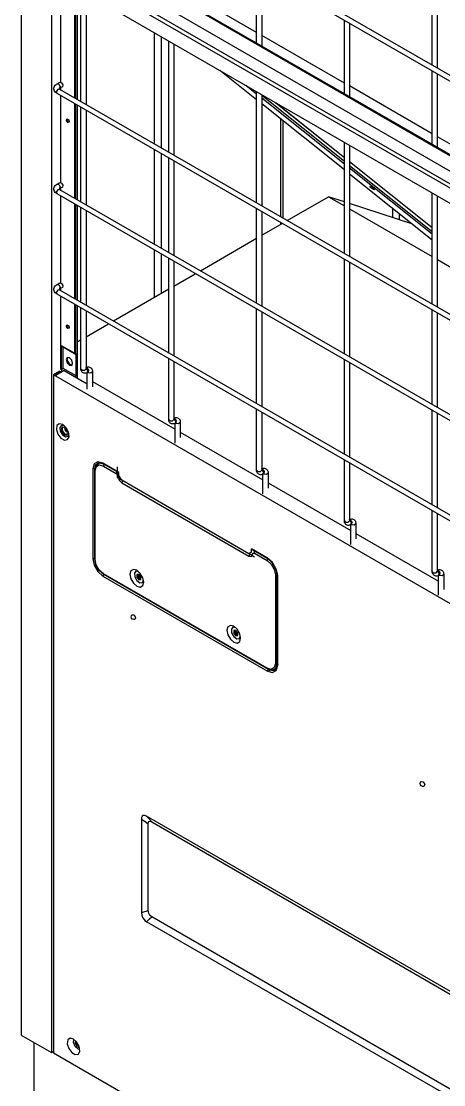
# Model space of a CAD drawing. Extents: x 594 to 813, y 174 to 240.
# Drawn here: x 755.137 to 756.775, y 200.519 to 204.644 of the extents above; entities that cross this region are included whole.
import ezdxf

# ---------------------------------------------------------------- set-up
doc = ezdxf.new("R2010")
doc.units = 0
doc.header["$MEASUREMENT"] = 0
doc.layers.add('AC.REF(S). PIPING', color=3, linetype='CONTINUOUS', lineweight=30)
doc.layers.add('LG-Product', color=3, linetype='CONTINUOUS')

# ---------------------------------------------------------------- blocks, each defined once
blk = doc.blocks.new('UW1-4')
at = {"layer": 'LG-Product', "color": 3, "linetype": 'Continuous'}
for p, q in [((3823.36, 4601.71), (3823.36, 4010.68)), ((3811.66, 4595.28), (3811.66, 4003.92)), ((3808.5, 4470.32), (3383.26, 4224.81)), ((3384.27, 4223.07), (3809.5, 4468.58)), ((3380.57, 4192), (3810.42, 4440.17)), ((3381.11, 4192.72), (3809.71, 4440.17)), ((3380.57, 4186.06), (3810.42, 4434.23)), ((3810.42, 4427.68), (3380.57, 4179.51)), ((3384.83, 4183.6), (3804.74, 4426.04)), ((3810.42, 4421.74), (3380.57, 4173.57)), ((3662.06, 4422.36), (3662.06, 4385.77)), ((3664.06, 4386.93), (3664.06, 4423.52)), ((3730.15, 4422.77), (3730.15, 4394.24)), ((3732.16, 4395.4), (3732.16, 4423.93)), ((3732.15, 4399.58), (3764.19, 4418.08)), ((3808.11, 4420.41), (3808.11, 4380.25)), ((3798.24, 4414.71), (3798.24, 4371.64)), ((3800.25, 4372.8), (3800.25, 4415.87)), ((3801.62, 4373.59), (3801.62, 4416.66)), ((3802.19, 4373.92), (3802.19, 4414.64)), ((3802.51, 4414.02), (3802.51, 4374.11)), ((3802.79, 4413.86), (3802.79, 4374.27)), ((3696.1, 4403.11), (3696.1, 4374.58)), ((3698.11, 4375.74), (3698.11, 4404.27)), ((3698.1, 4379.92), (3730.15, 4398.42)), ((3769, 4354.76), (3769, 4397.83)), ((3771.66, 4356.29), (3771.66, 4399.36)), ((3764.2, 4395.05), (3764.2, 4351.98)), ((3766.2, 4353.14), (3766.2, 4396.21)), ((3664.06, 4356.08), (3664.06, 4384.62)), ((3732.16, 4373.41), (3746.36, 4384.76)), ((3662.06, 4383.46), (3662.06, 4354.92)), ((3808.5, 4377.56), (3383.26, 4132.05)), ((3664.06, 4360.27), (3696.1, 4378.77)), ((3732.16, 4375.64), (3736.29, 4378.94)), ((3732.16, 4333.49), (3732.16, 4376.56)), ((3807.75, 4380.04), (3807.25, 4379.17)), ((3807.25, 4379.17), (3807.44, 4378.49)), ((3807.44, 4378.49), (3808.5, 4377.87)), ((3808.44, 4380.23), (3807.75, 4380.04)), ((3808.11, 4378.1), (3808.11, 4377.34)), ((3808.82, 4379.43), (3808.32, 4378.56)), ((3808.32, 4378.56), (3808.5, 4377.87)), ((3809.5, 4379.61), (3808.44, 4380.23)), ((3808.5, 4377.87), (3808.61, 4377.8)), ((3808.73, 4377.61), (3808.5, 4377.56)), ((3808.55, 4377.6), (3808.5, 4377.56)), ((3808.6, 4377.63), (3808.55, 4377.6)), ((3808.68, 4377.7), (3808.6, 4377.63)), ((3808.61, 4377.8), (3808.69, 4377.74)), ((3808.73, 4377.74), (3808.68, 4377.7)), ((3808.69, 4377.74), (3808.71, 4377.71)), ((3808.74, 4377.76), (3808.73, 4377.74)), ((3809, 4377.51), (3808.73, 4377.61)), ((3809.5, 4379.61), (3808.82, 4379.43)), ((3809.66, 4376.63), (3809, 4377.51)), ((3809.71, 4379.48), (3809.5, 4379.61)), ((3809.5, 4375.83), (3809.66, 4376.63)), ((3809.9, 4379.34), (3809.71, 4379.48)), ((3809.89, 4376.09), (3810.22, 4376.4)), ((3810.2, 4379.05), (3809.9, 4379.34)), ((3810.45, 4378.72), (3810.2, 4379.05)), ((3810.22, 4376.4), (3810.47, 4376.76)), ((3810.63, 4378.35), (3810.45, 4378.72)), ((3810.47, 4376.76), (3810.65, 4377.15)), ((3810.72, 4377.95), (3810.63, 4378.35)), ((3810.65, 4377.15), (3810.73, 4377.55)), ((3810.73, 4377.55), (3810.72, 4377.95)), ((3384.27, 4130.32), (3809.5, 4375.83)), ((3698.11, 4349.47), (3730.15, 4375.06)), ((3698.11, 4348.45), (3730.15, 4374.04)), ((3724.62, 4372.21), (3698.11, 4351.03)), ((3724.62, 4372.21), (3698.11, 4351.03)), ((3724.59, 4372.19), (3698.11, 4351.04)), ((3730.15, 4375.4), (3730.15, 4332.33)), ((3808.11, 4375.02), (3808.11, 4341.35)), ((3809.5, 4375.83), (3809.89, 4376.09)), ((3698.11, 4346.22), (3730.15, 4371.81)), ((3798.24, 4369.33), (3798.24, 4332.74)), ((3800.25, 4333.9), (3800.25, 4370.48)), ((3801.62, 4334.68), (3801.62, 4371.27)), ((3802.19, 4335.02), (3802.19, 4371.6)), ((3802.51, 4371.79), (3802.51, 4335.2)), ((3802.79, 4371.95), (3802.79, 4335.37)), ((3722, 4365.31), (3722, 4327.63)), ((3722.89, 4366.01), (3722.89, 4328.14)), ((3804.96, 4365.63), (3804.74, 4364.72)), ((3804.74, 4364.72), (3805.31, 4364.57)), ((3804.77, 4364.65), (3804.9, 4364.68)), ((3804.9, 4364.68), (3805.03, 4364.74)), ((3805.67, 4366.04), (3804.96, 4365.63)), ((3805.03, 4364.74), (3805.54, 4365.36)), ((3805.31, 4364.57), (3805.89, 4365.39)), ((3805.54, 4365.36), (3805.57, 4366.05)), ((3805.89, 4365.39), (3805.67, 4366.04)), ((3630.01, 4340.61), (3662.05, 4359.11)), ((3696.1, 4355.74), (3696.1, 4312.67)), ((3698.11, 4313.83), (3698.11, 4356.9)), ((3769, 4315.86), (3769, 4352.44)), ((3771.66, 4317.39), (3771.66, 4353.97)), ((3696.1, 4349.44), (3664.06, 4323.84)), ((3696.1, 4349.43), (3664.06, 4323.83)), ((3696.1, 4349.43), (3664.06, 4323.83)), ((3664.06, 4322.27), (3696.11, 4347.87)), ((3764.2, 4349.67), (3764.2, 4313.08)), ((3766.2, 4314.24), (3766.2, 4350.83)), ((3664.06, 4321.25), (3696.1, 4346.84)), ((3664.06, 4319.02), (3696.11, 4344.62)), ((3687.74, 4339.41), (3686.79, 4338.81)), ((3686.87, 4339.02), (3687.82, 4339.63)), ((3688.25, 4339.82), (3687.74, 4339.41)), ((3687.82, 4339.63), (3688.25, 4339.82)), ((3807.75, 4341.14), (3807.25, 4340.27)), ((3807.25, 4340.27), (3807.44, 4339.58)), ((3807.44, 4339.58), (3808.5, 4338.97)), ((3808.44, 4341.32), (3807.75, 4341.14)), ((3808.11, 4339.19), (3808.11, 4338.44)), ((3808.82, 4340.52), (3808.32, 4339.65)), ((3808.32, 4339.65), (3808.5, 4338.97)), ((3809.5, 4340.71), (3808.44, 4341.32)), ((3809.5, 4340.71), (3808.82, 4340.52)), ((3809.71, 4340.58), (3809.5, 4340.71)), ((3809.9, 4340.43), (3809.71, 4340.58)), ((3810.2, 4340.15), (3809.9, 4340.43)), ((3810.45, 4339.81), (3810.2, 4340.15)), ((3810.63, 4339.44), (3810.45, 4339.81)), ((3810.72, 4339.04), (3810.63, 4339.44)), ((3810.73, 4338.64), (3810.72, 4339.04)), ((3808.5, 4338.66), (3383.26, 4093.15)), ((3384.27, 4091.41), (3809.5, 4336.92)), ((3662.06, 4336.08), (3662.06, 4293.01)), ((3664.06, 4294.17), (3664.06, 4337.24)), ((3686.36, 4338.61), (3686.87, 4339.02)), ((3686.79, 4338.81), (3686.36, 4338.61)), ((3704.23, 4335.82), (3698.11, 4332.29)), ((3698.11, 4333.83), (3704.23, 4335.82)), ((3720.22, 4326.59), (3704.23, 4335.82)), ((3808.11, 4336.12), (3808.11, 4302.44)), ((3808.5, 4338.97), (3808.61, 4338.89)), ((3808.73, 4338.7), (3808.5, 4338.66)), ((3808.55, 4338.69), (3808.5, 4338.66)), ((3808.6, 4338.72), (3808.55, 4338.69)), ((3808.68, 4338.79), (3808.6, 4338.72)), ((3808.61, 4338.89), (3808.69, 4338.83)), ((3808.73, 4338.84), (3808.68, 4338.79)), ((3808.69, 4338.83), (3808.71, 4338.81)), ((3808.74, 4338.86), (3808.73, 4338.84)), ((3809, 4338.61), (3808.73, 4338.7)), ((3809.66, 4337.72), (3809, 4338.61)), ((3809.5, 4336.92), (3809.66, 4337.72)), ((3809.5, 4336.92), (3809.89, 4337.18)), ((3809.89, 4337.18), (3810.22, 4337.5)), ((3810.22, 4337.5), (3810.47, 4337.85)), ((3810.47, 4337.85), (3810.65, 4338.25)), ((3810.65, 4338.25), (3810.73, 4338.64)), ((3696.1, 4331.13), (3664.06, 4312.63)), ((3671.98, 4325.35), (3696.1, 4333.18)), ((3679.44, 4331.31), (3679.44, 4327.78)), ((3732.16, 4294.58), (3732.16, 4331.17)), ((3800.25, 4294.99), (3800.25, 4331.58)), ((3801.62, 4295.78), (3801.62, 4332.37)), ((3802.19, 4296.11), (3802.19, 4332.69)), ((3802.51, 4332.88), (3802.51, 4296.3)), ((3802.79, 4333.05), (3802.79, 4296.46)), ((3676.78, 4326.91), (3676.78, 4329.19)), ((3730.15, 4330.01), (3730.15, 4293.43)), ((3798.24, 4330.42), (3798.24, 4293.83)), ((3730.15, 4320.86), (3722.23, 4325.44)), ((3722.89, 4325.83), (3722.89, 4325.06)), ((3753.91, 4307.14), (3732.16, 4319.7)), ((3771.66, 4296.9), (3771.66, 4315.08)), ((3662.05, 4311.47), (3630.01, 4292.97)), ((3696.1, 4310.35), (3696.1, 4273.77)), ((3698.11, 4274.93), (3698.11, 4311.51)), ((3764.2, 4310.76), (3764.2, 4274.18)), ((3766.2, 4275.33), (3766.2, 4311.92)), ((3769, 4298.44), (3769, 4313.54)), ((3764.2, 4301.2), (3755.92, 4305.98)), ((3807.75, 4302.23), (3807.25, 4301.36)), ((3808.44, 4302.42), (3807.75, 4302.23)), ((3809.5, 4301.8), (3808.44, 4302.42)), ((3808.5, 4299.75), (3383.26, 4054.24)), ((3384.27, 4052.51), (3809.5, 4298.02)), ((3787.6, 4287.69), (3766.2, 4300.05)), ((3807.25, 4301.36), (3807.44, 4300.68)), ((3807.44, 4300.68), (3808.5, 4300.06)), ((3808.11, 4300.29), (3808.11, 4299.53)), ((3808.82, 4301.62), (3808.32, 4300.75)), ((3808.32, 4300.75), (3808.5, 4300.06)), ((3808.5, 4300.06), (3808.61, 4299.99)), ((3808.73, 4299.8), (3808.5, 4299.75)), ((3808.55, 4299.79), (3808.5, 4299.75)), ((3808.6, 4299.82), (3808.55, 4299.79)), ((3808.68, 4299.89), (3808.6, 4299.82)), ((3808.61, 4299.99), (3808.69, 4299.93)), ((3808.73, 4299.93), (3808.68, 4299.89)), ((3808.69, 4299.93), (3808.71, 4299.9)), ((3808.74, 4299.95), (3808.73, 4299.93)), ((3809, 4299.7), (3808.73, 4299.8)), ((3809.5, 4301.8), (3808.82, 4301.62)), ((3809.66, 4298.82), (3809, 4299.7)), ((3809.71, 4301.67), (3809.5, 4301.8)), ((3809.5, 4298.02), (3809.66, 4298.82)), ((3809.5, 4298.02), (3809.89, 4298.28)), ((3809.9, 4301.53), (3809.71, 4301.67)), ((3809.89, 4298.28), (3810.22, 4298.59)), ((3810.2, 4301.24), (3809.9, 4301.53)), ((3810.45, 4300.91), (3810.2, 4301.24)), ((3810.22, 4298.59), (3810.47, 4298.95)), ((3810.63, 4300.54), (3810.45, 4300.91)), ((3810.47, 4298.95), (3810.65, 4299.35)), ((3810.72, 4300.14), (3810.63, 4300.54)), ((3810.65, 4299.35), (3810.73, 4299.74)), ((3810.73, 4299.74), (3810.72, 4300.14)), ((3802.19, 4275.02), (3802.19, 4293.79)), ((3802.51, 4293.98), (3802.51, 4275.28)), ((3802.79, 4294.15), (3802.79, 4275.11)), ((3808.11, 4297.22), (3808.11, 4268.97)), ((3662.06, 4290.7), (3662.06, 4254.11)), ((3664.06, 4255.27), (3664.06, 4291.85)), ((3730.15, 4291.11), (3730.15, 4254.52)), ((3732.16, 4255.68), (3732.16, 4292.27)), ((3798.24, 4291.52), (3798.24, 4269.09)), ((3800.25, 4269.09), (3800.25, 4292.68)), ((3801.62, 4265.47), (3801.62, 4293.46)), ((3798.24, 4281.55), (3789.61, 4286.53)), ((3804.96, 4285.77), (3804.74, 4284.87)), ((3805.67, 4286.18), (3804.96, 4285.77)), ((3805.03, 4284.88), (3805.54, 4285.5)), ((3805.31, 4284.72), (3805.89, 4285.53)), ((3805.54, 4285.5), (3805.57, 4286.19)), ((3805.89, 4285.53), (3805.67, 4286.18)), ((3804.74, 4284.87), (3805.31, 4284.72)), ((3804.77, 4284.8), (3804.9, 4284.82)), ((3804.9, 4284.82), (3805.03, 4284.88)), ((3801.62, 4279.6), (3800.25, 4280.39)), ((3802.05, 4274.52), (3807.09, 4277.43)), ((3802.79, 4275.11), (3807.83, 4278.02)), ((3807.83, 4278.02), (3807.09, 4277.43)), ((3807.09, 4269.24), (3807.09, 4277.43)), ((3807.83, 4268.81), (3807.83, 4278.02)), ((3802.51, 4275.28), (3801.77, 4274.68)), ((3801.77, 4274.68), (3801.77, 4266.49)), ((3802.05, 4274.52), (3802.79, 4275.11)), ((3802.05, 4266.33), (3802.05, 4274.52)), ((3803.83, 4272.47), (3804.71, 4273.39)), ((3804.71, 4273.39), (3805.59, 4273.48)), ((3805.43, 4273.54), (3805.61, 4272.36)), ((3805.59, 4273.48), (3805.95, 4272.68)), ((3696.1, 4271.45), (3696.1, 4234.86)), ((3698.11, 4236.02), (3698.11, 4272.61)), ((3764.2, 4271.86), (3764.2, 4249.43)), ((3766.2, 4249.43), (3766.2, 4273.02)), ((3795.99, 4269.01), (3795.87, 4268.74)), ((3796.15, 4269.27), (3795.99, 4269.01)), ((3796.37, 4269.48), (3796.15, 4269.27)), ((3796.62, 4269.65), (3796.37, 4269.48)), ((3796.9, 4269.77), (3796.62, 4269.65)), ((3797.21, 4269.82), (3796.9, 4269.77)), ((3797.17, 4268.62), (3797.83, 4269.5)), ((3797.53, 4269.82), (3797.21, 4269.82)), ((3797.94, 4269.73), (3797.53, 4269.82)), ((3797.53, 4268.41), (3798.18, 4269.3)), ((3797.83, 4269.5), (3798.05, 4269.59)), ((3798.33, 4269.55), (3797.94, 4269.73)), ((3798.05, 4269.59), (3798.24, 4269.59)), ((3798.18, 4269.3), (3798.21, 4269.31)), ((3798.21, 4269.31), (3798.24, 4269.33)), ((3798.24, 4269.09), (3798.24, 4269.05)), ((3798.75, 4268.59), (3798.24, 4269.09)), ((3800.25, 4269.09), (3799.75, 4268.59)), ((3800.24, 4268.9), (3800.25, 4269.09)), ((3802.05, 4266.33), (3807.09, 4269.24)), ((3803.47, 4271.24), (3803.83, 4272.47)), ((3803.83, 4270.44), (3803.47, 4271.24)), ((3804.81, 4270.98), (3803.7, 4270.54)), ((3804.71, 4270.53), (3803.83, 4270.44)), ((3805.59, 4271.45), (3804.71, 4270.53)), ((3805.61, 4272.36), (3804.81, 4270.98)), ((3805.95, 4272.68), (3805.59, 4271.45)), ((3807.09, 4269.24), (3807.83, 4268.81)), ((3808.11, 4268.97), (3807.83, 4268.81)), ((3381.11, 4018.59), (3810.84, 4266.7)), ((3795.77, 4268.26), (3795.76, 4268.07)), ((3795.76, 4268.07), (3795.76, 4262.08)), ((3796.42, 4267.52), (3795.76, 4268.07)), ((3795.79, 4268.44), (3795.77, 4268.26)), ((3795.87, 4268.74), (3795.79, 4268.44)), ((3797.53, 4267.7), (3796.42, 4267.52)), ((3797.33, 4267.81), (3797.17, 4268.62)), ((3797.29, 4267.83), (3797.3, 4267.83)), ((3797.3, 4267.83), (3797.31, 4267.82)), ((3797.31, 4267.82), (3797.33, 4267.81)), ((3797.33, 4267.81), (3797.68, 4267.61)), ((3797.68, 4267.61), (3797.53, 4268.41)), ((3797.68, 4267.61), (3798.08, 4267.43)), ((3806.73, 4268.42), (3797.76, 4263.24)), ((3797.77, 4261.19), (3797.77, 4267.58)), ((3798.08, 4267.43), (3798.48, 4267.34)), ((3798.48, 4267.34), (3798.8, 4267.34)), ((3799.75, 4268.59), (3798.75, 4268.59)), ((3798.8, 4267.34), (3799.11, 4267.39)), ((3799.11, 4267.39), (3799.39, 4267.51)), ((3799.39, 4267.51), (3799.64, 4267.68)), ((3799.64, 4267.68), (3799.86, 4267.89)), ((3799.86, 4267.89), (3800.03, 4268.15)), ((3800.03, 4268.15), (3800.15, 4268.42)), ((3800.15, 4268.42), (3800.22, 4268.72)), ((3800.22, 4268.72), (3800.24, 4268.9)), ((3802.05, 4266.33), (3801.77, 4266.49)), ((3802.19, 4265.79), (3802.19, 4266.41)), ((3806.73, 4268.42), (3809.99, 4266.53)), ((3808.08, 4267.97), (3807.79, 4267.8)), ((3807.83, 4268.81), (3807.83, 4267.82)), ((3808.36, 4268.13), (3808.08, 4267.97)), ((3808.08, 4267.97), (3810.28, 4266.7)), ((3808.36, 4268.13), (3810.84, 4266.7)), ((3810.28, 4266.7), (3809.99, 4266.53)), ((3810.84, 4266.7), (3810.84, 4003.78)), ((3795.76, 4264.13), (3763.72, 4245.63)), ((3797.76, 4263.24), (3798.08, 4263.42)), ((3797.77, 4263.6), (3798.08, 4263.42)), ((3664.06, 4216.36), (3664.06, 4252.95)), ((3732.16, 4229.78), (3732.16, 4253.36)), ((3662.06, 4251.79), (3662.06, 4215.21)), ((3730.15, 4252.2), (3730.15, 4229.78)), ((3761.72, 4248.6), (3761.71, 4248.41)), ((3761.71, 4248.41), (3761.71, 4242.43)), ((3762.37, 4247.87), (3761.71, 4248.41)), ((3761.75, 4248.79), (3761.72, 4248.6)), ((3761.82, 4249.08), (3761.75, 4248.79)), ((3761.94, 4249.36), (3761.82, 4249.08)), ((3762.11, 4249.61), (3761.94, 4249.36)), ((3762.32, 4249.82), (3762.11, 4249.61)), ((3762.57, 4249.99), (3762.32, 4249.82)), ((3762.85, 4250.11), (3762.57, 4249.99)), ((3763.16, 4250.17), (3762.85, 4250.11)), ((3763.13, 4248.96), (3763.78, 4249.84)), ((3763.28, 4248.16), (3763.13, 4248.96)), ((3763.48, 4250.16), (3763.16, 4250.17)), ((3763.89, 4250.08), (3763.48, 4250.16)), ((3763.48, 4248.76), (3764.14, 4249.64)), ((3763.63, 4247.95), (3763.48, 4248.76)), ((3763.78, 4249.84), (3764, 4249.93)), ((3764.28, 4249.89), (3763.89, 4250.08)), ((3764, 4249.93), (3764.2, 4249.93)), ((3764.14, 4249.64), (3764.17, 4249.66)), ((3764.17, 4249.66), (3764.2, 4249.67)), ((3764.2, 4249.43), (3764.19, 4249.4)), ((3764.7, 4248.93), (3764.2, 4249.43)), ((3765.7, 4248.93), (3764.7, 4248.93)), ((3766.2, 4249.43), (3765.7, 4248.93)), ((3765.81, 4248.24), (3765.98, 4248.49)), ((3765.98, 4248.49), (3766.1, 4248.77)), ((3766.1, 4248.77), (3766.17, 4249.06)), ((3766.17, 4249.06), (3766.2, 4249.24)), ((3766.2, 4249.24), (3766.2, 4249.43)), ((3761.71, 4244.47), (3729.67, 4225.97)), ((3763.49, 4248.04), (3762.37, 4247.87)), ((3763.24, 4248.17), (3763.25, 4248.17)), ((3763.25, 4248.17), (3763.26, 4248.17)), ((3763.26, 4248.17), (3763.28, 4248.16)), ((3763.28, 4248.16), (3763.63, 4247.95)), ((3763.63, 4247.95), (3764.03, 4247.77)), ((3763.72, 4240.22), (3763.72, 4247.92)), ((3764.03, 4247.77), (3764.44, 4247.68)), ((3764.44, 4247.68), (3764.75, 4247.68)), ((3764.75, 4247.68), (3765.07, 4247.74)), ((3765.07, 4247.74), (3765.35, 4247.85)), ((3765.35, 4247.85), (3765.6, 4248.02)), ((3765.6, 4248.02), (3765.81, 4248.24)), ((3804.84, 4242.76), (3805.04, 4244.47)), ((3805.04, 4244.47), (3805.96, 4246.22)), ((3805.45, 4244.21), (3805.82, 4245.44)), ((3805.82, 4243.41), (3805.45, 4244.21)), ((3805.51, 4244.65), (3805.67, 4244.65)), ((3805.67, 4244.65), (3805.84, 4244.73)), ((3805.82, 4245.44), (3806.7, 4246.36)), ((3805.84, 4244.73), (3806.38, 4245.4)), ((3805.96, 4246.22), (3807.3, 4247.45)), ((3806.38, 4245.4), (3806.34, 4246.1)), ((3807.24, 4244.62), (3806.41, 4243.74)), ((3806.56, 4246.9), (3806.63, 4246.94)), ((3806.63, 4246.94), (3806.7, 4246.98)), ((3806.7, 4246.98), (3807.82, 4247.16)), ((3806.7, 4246.36), (3807.57, 4246.45)), ((3807.57, 4244.42), (3806.7, 4243.5)), ((3807.59, 4245.33), (3806.8, 4243.95)), ((3807.23, 4246.53), (3807.58, 4245.78)), ((3807.58, 4245.78), (3807.24, 4244.62)), ((3807.3, 4247.45), (3808.64, 4247.77)), ((3808.27, 4244.89), (3807.4, 4243.45)), ((3807.42, 4246.51), (3807.59, 4245.33)), ((3807.57, 4246.45), (3807.94, 4245.65)), ((3807.94, 4245.65), (3807.57, 4244.42)), ((3807.82, 4247.16), (3808.43, 4246.35)), ((3808.43, 4246.35), (3808.27, 4244.89)), ((3808.64, 4247.77), (3809.56, 4247.08)), ((3809.76, 4245.59), (3809.17, 4243.79)), ((3809.56, 4247.08), (3809.76, 4245.59)), ((3805.42, 4241.62), (3804.84, 4242.76)), ((3805.24, 4242.92), (3804.93, 4244.06)), ((3806.21, 4242.68), (3805.24, 4242.92)), ((3806.6, 4241.43), (3805.42, 4241.62)), ((3806.41, 4243.74), (3805.58, 4243.67)), ((3806.8, 4243.95), (3805.69, 4243.51)), ((3806.7, 4243.5), (3805.82, 4243.41)), ((3807.4, 4243.45), (3806.21, 4242.68)), ((3808, 4242.24), (3806.6, 4241.43)), ((3809.17, 4243.79), (3808, 4242.24)), ((3696.1, 4232.54), (3696.1, 4210.12)), ((3698.11, 4210.12), (3698.11, 4233.71)), ((3785.49, 4228.92), (3791.69, 4232.5)), ((3786.13, 4229.12), (3791.59, 4232.27)), ((3786.2, 4229.12), (3791.16, 4231.99)), ((3791.16, 4231.99), (3791.13, 4232.01)), ((3791.16, 4231.99), (3792.93, 4232.46)), ((3791.16, 4231.99), (3791.41, 4231.72)), ((3793.11, 4232.77), (3791.34, 4232.3)), ((3793.11, 4231.8), (3791.52, 4231.37)), ((3791.59, 4232.27), (3791.67, 4232.36)), ((3791.67, 4232.36), (3791.69, 4232.5)), ((3791.69, 4232.5), (3793.64, 4233.02)), ((3792.7, 4232.77), (3792.83, 4232.71)), ((3792.83, 4232.71), (3792.96, 4232.65)), ((3792.93, 4232.46), (3794.23, 4231.71)), ((3793.67, 4232.24), (3792.96, 4232.65)), ((3794.41, 4232.02), (3793.11, 4232.77)), ((3794.28, 4231.13), (3793.11, 4231.8)), ((3793.64, 4233.02), (3795.07, 4232.2)), ((3793.66, 4232.64), (3794.13, 4232.11)), ((3794.13, 4232.11), (3794.43, 4231.38)), ((3794.89, 4230.25), (3794.41, 4232.02)), ((3795.07, 4232.2), (3795.59, 4230.25)), ((3727.7, 4229.13), (3727.67, 4228.94)), ((3727.67, 4228.94), (3727.67, 4228.75)), ((3727.67, 4228.75), (3727.67, 4222.77)), ((3728.33, 4228.21), (3727.67, 4228.75)), ((3727.77, 4229.42), (3727.7, 4229.13)), ((3727.89, 4229.7), (3727.77, 4229.42)), ((3728.06, 4229.95), (3727.89, 4229.7)), ((3728.27, 4230.17), (3728.06, 4229.95)), ((3728.52, 4230.34), (3728.27, 4230.17)), ((3729.44, 4228.38), (3728.33, 4228.21)), ((3728.8, 4230.45), (3728.52, 4230.34)), ((3729.12, 4230.51), (3728.8, 4230.45)), ((3729.08, 4229.3), (3729.73, 4230.19)), ((3729.23, 4228.5), (3729.08, 4229.3)), ((3729.43, 4230.51), (3729.12, 4230.51)), ((3729.2, 4228.52), (3729.2, 4228.52)), ((3729.2, 4228.52), (3729.21, 4228.51)), ((3729.21, 4228.51), (3729.23, 4228.5)), ((3729.23, 4228.5), (3729.59, 4228.29)), ((3729.84, 4230.42), (3729.43, 4230.51)), ((3729.43, 4229.1), (3730.09, 4229.98)), ((3729.59, 4228.29), (3729.43, 4229.1)), ((3729.59, 4228.29), (3729.98, 4228.11)), ((3729.67, 4220.56), (3729.67, 4228.27)), ((3729.73, 4230.19), (3729.95, 4230.27)), ((3730.24, 4230.24), (3729.84, 4230.42)), ((3729.95, 4230.27), (3730.15, 4230.27)), ((3729.98, 4228.11), (3730.39, 4228.02)), ((3730.09, 4229.98), (3730.12, 4230)), ((3730.12, 4230), (3730.15, 4230.01)), ((3730.15, 4229.78), (3730.15, 4229.74)), ((3730.65, 4229.28), (3730.15, 4229.78)), ((3730.39, 4228.02), (3730.71, 4228.02)), ((3731.65, 4229.28), (3730.65, 4229.28)), ((3730.71, 4228.02), (3731.02, 4228.08)), ((3731.02, 4228.08), (3731.3, 4228.2)), ((3731.3, 4228.2), (3731.55, 4228.36)), ((3731.55, 4228.36), (3731.76, 4228.58)), ((3732.16, 4229.78), (3731.65, 4229.28)), ((3731.76, 4228.58), (3731.93, 4228.83)), ((3731.93, 4228.83), (3732.05, 4229.11)), ((3732.05, 4229.11), (3732.13, 4229.4)), ((3732.13, 4229.4), (3732.15, 4229.59)), ((3732.15, 4229.59), (3732.16, 4229.78)), ((3784.42, 4225.85), (3785.49, 4227.69)), ((3785.49, 4227.69), (3785.49, 4228.92)), ((3786.05, 4227.98), (3785.84, 4227.28)), ((3786.55, 4228.51), (3786.05, 4227.98)), ((3786.13, 4231.01), (3786.13, 4226.91)), ((3786.13, 4229.08), (3786.16, 4229.1)), ((3786.16, 4229.1), (3786.2, 4229.12)), ((3786.17, 4229.14), (3786.2, 4229.12)), ((3786.2, 4229.12), (3786.45, 4228.86)), ((3786.45, 4228.86), (3786.55, 4228.51)), ((3791.52, 4231.37), (3786.55, 4228.51)), ((3791.41, 4231.72), (3791.52, 4231.37)), ((3794.23, 4231.71), (3794.71, 4229.94)), ((3794.71, 4229.53), (3794.28, 4231.13)), ((3794.89, 4230.25), (3794.69, 4230.36)), ((3794.71, 4229.94), (3794.85, 4229.74)), ((3794.85, 4229.74), (3794.71, 4229.53)), ((3794.71, 4195.13), (3794.71, 4229.53)), ((3794.85, 4195.34), (3794.85, 4229.74)), ((3794.89, 4195.44), (3794.89, 4230.25)), ((3794.89, 4230.25), (3795.24, 4230.16)), ((3795.24, 4230.16), (3795.59, 4230.25)), ((3795.59, 4230.25), (3795.59, 4195.44)), ((3727.66, 4224.81), (3695.63, 4206.32)), ((3735.13, 4197.38), (3784.42, 4225.85)), ((3784.42, 4224.82), (3735.13, 4196.36)), ((3784.13, 4225.39), (3784.34, 4225.13)), ((3784.34, 4225.13), (3784.42, 4224.82)), ((3785.43, 4225.88), (3784.42, 4224.82)), ((3786.13, 4226.91), (3784.49, 4225.97)), ((3785.23, 4227.24), (3785.55, 4227.2)), ((3785.84, 4227.28), (3785.43, 4225.88)), ((3785.55, 4227.2), (3785.84, 4227.28)), ((3662.06, 4212.89), (3662.06, 4190.46)), ((3664.06, 4190.46), (3664.06, 4214.05)), ((3693.63, 4209.29), (3693.62, 4209.1)), ((3693.62, 4209.1), (3693.62, 4203.11)), ((3694.28, 4208.55), (3693.62, 4209.1)), ((3693.65, 4209.47), (3693.63, 4209.29)), ((3693.72, 4209.77), (3693.65, 4209.47)), ((3693.84, 4210.04), (3693.72, 4209.77)), ((3694.01, 4210.29), (3693.84, 4210.04)), ((3694.23, 4210.51), (3694.01, 4210.29)), ((3694.48, 4210.68), (3694.23, 4210.51)), ((3695.39, 4208.72), (3694.28, 4208.55)), ((3694.76, 4210.79), (3694.48, 4210.68)), ((3695.07, 4210.85), (3694.76, 4210.79)), ((3695.03, 4209.65), (3695.69, 4210.53)), ((3695.19, 4208.84), (3695.03, 4209.65)), ((3695.39, 4210.85), (3695.07, 4210.85)), ((3695.15, 4208.86), (3695.15, 4208.86)), ((3695.15, 4208.86), (3695.17, 4208.85)), ((3695.17, 4208.85), (3695.19, 4208.84)), ((3695.19, 4208.84), (3695.54, 4208.64)), ((3695.79, 4210.76), (3695.39, 4210.85)), ((3695.39, 4209.44), (3696.04, 4210.33)), ((3695.54, 4208.64), (3695.39, 4209.44)), ((3695.54, 4208.64), (3695.94, 4208.45)), ((3695.63, 4200.91), (3695.63, 4208.61)), ((3695.69, 4210.53), (3695.91, 4210.62)), ((3696.19, 4210.58), (3695.79, 4210.76)), ((3695.91, 4210.62), (3696.1, 4210.61)), ((3695.94, 4208.45), (3696.34, 4208.37)), ((3696.04, 4210.33), (3696.07, 4210.34)), ((3696.07, 4210.34), (3696.1, 4210.36)), ((3696.1, 4210.12), (3696.1, 4210.08)), ((3696.6, 4209.62), (3696.1, 4210.12)), ((3696.34, 4208.37), (3696.66, 4208.37)), ((3697.61, 4209.62), (3696.6, 4209.62)), ((3696.66, 4208.37), (3696.97, 4208.42)), ((3696.97, 4208.42), (3697.25, 4208.54)), ((3697.25, 4208.54), (3697.5, 4208.71)), ((3697.5, 4208.71), (3697.72, 4208.92)), ((3698.11, 4210.12), (3697.61, 4209.62)), ((3697.72, 4208.92), (3697.89, 4209.18)), ((3697.89, 4209.18), (3698, 4209.45)), ((3698, 4209.45), (3698.08, 4209.74)), ((3698.08, 4209.74), (3698.1, 4209.93)), ((3698.1, 4209.93), (3698.11, 4210.12)), ((3693.62, 4205.16), (3661.58, 4186.66)), ((3727.75, 4195.41), (3733.96, 4199)), ((3727.85, 4195.64), (3734.06, 4199.23)), ((3734.03, 4199.09), (3733.96, 4199)), ((3734.06, 4199.23), (3734.03, 4199.09)), ((3734.06, 4198), (3734.06, 4199.23)), ((3725.9, 4193.91), (3727.85, 4195.64)), ((3725.9, 4193.76), (3727.68, 4195.34)), ((3728.03, 4194.72), (3726.44, 4193.31)), ((3727.51, 4195.43), (3727.68, 4195.34)), ((3727.68, 4195.34), (3732.64, 4198.2)), ((3727.93, 4195.07), (3727.68, 4195.34)), ((3727.75, 4195.41), (3727.83, 4195.5)), ((3727.83, 4195.5), (3727.85, 4195.64)), ((3728.03, 4194.72), (3727.93, 4195.07)), ((3733, 4197.59), (3728.03, 4194.72)), ((3732.64, 4198.2), (3732.61, 4198.22)), ((3732.64, 4198.2), (3733.05, 4198.34)), ((3732.89, 4197.94), (3732.64, 4198.2)), ((3733, 4197.59), (3732.89, 4197.94)), ((3735.05, 4197.43), (3732.93, 4196.2)), ((3733.5, 4197.64), (3733, 4197.59)), ((3733.05, 4198.34), (3733.39, 4198.28)), ((3733.71, 4197.18), (3733.5, 4197.64)), ((3733.71, 4197.18), (3733.82, 4197.27)), ((3734.12, 4196.26), (3733.71, 4197.18)), ((3733.82, 4197.27), (3733.85, 4197.38)), ((3734.06, 4198), (3735.13, 4197.38)), ((3735.13, 4196.36), (3734.12, 4196.26)), ((3734.84, 4196.93), (3735.04, 4196.67)), ((3735.04, 4196.67), (3735.13, 4196.36)), ((3794.28, 4193.04), (3794.71, 4195.13)), ((3794.41, 4193.12), (3794.89, 4195.44)), ((3794.82, 4195.23), (3794.71, 4195.13)), ((3794.85, 4195.34), (3794.82, 4195.23)), ((3794.89, 4195.44), (3794.85, 4195.46)), ((3794.89, 4195.44), (3795.24, 4195.35)), ((3795.59, 4195.44), (3795.07, 4192.88)), ((3795.24, 4195.35), (3795.59, 4195.44)), ((3659.96, 4190.64), (3659.8, 4190.38)), ((3660.18, 4190.85), (3659.96, 4190.64)), ((3660.43, 4191.02), (3660.18, 4190.85)), ((3660.71, 4191.14), (3660.43, 4191.02)), ((3661.02, 4191.19), (3660.71, 4191.14)), ((3660.98, 4189.99), (3661.64, 4190.87)), ((3661.34, 4191.19), (3661.02, 4191.19)), ((3661.75, 4191.11), (3661.34, 4191.19)), ((3661.34, 4189.78), (3661.99, 4190.67)), ((3661.64, 4190.87), (3661.86, 4190.96)), ((3662.14, 4190.92), (3661.75, 4191.11)), ((3661.86, 4190.96), (3662.06, 4190.96)), ((3661.99, 4190.67), (3662.03, 4190.68)), ((3662.03, 4190.68), (3662.06, 4190.7)), ((3723.95, 4188.89), (3724.48, 4191.44)), ((3724.13, 4189.19), (3724.61, 4191.52)), ((3724.48, 4191.44), (3725.9, 4193.91)), ((3724.61, 4191.52), (3725.9, 4193.76)), ((3725.27, 4191.28), (3724.84, 4189.19)), ((3726.44, 4193.31), (3725.27, 4191.28)), ((3777.24, 4189.75), (3778.57, 4190.93)), ((3777.79, 4190.36), (3778.89, 4190.55)), ((3778.57, 4190.93), (3779.9, 4191.29)), ((3778.89, 4190.55), (3779.52, 4189.78)), ((3779.9, 4191.29), (3780.87, 4190.73)), ((3780.87, 4190.73), (3781.23, 4189.4)), ((3791.34, 4189.3), (3793.11, 4190.87)), ((3791.52, 4189.6), (3793.11, 4191.02)), ((3793.11, 4190.87), (3794.41, 4193.12)), ((3793.11, 4191.02), (3794.28, 4193.04)), ((3795.07, 4192.88), (3793.64, 4190.41)), ((3659.58, 4189.63), (3659.57, 4189.44)), ((3659.57, 4189.44), (3659.57, 4183.45)), ((3660.23, 4188.9), (3659.57, 4189.44)), ((3659.6, 4189.82), (3659.58, 4189.63)), ((3659.68, 4190.11), (3659.6, 4189.82)), ((3659.8, 4190.38), (3659.68, 4190.11)), ((3661.34, 4189.07), (3660.23, 4188.9)), ((3661.14, 4189.18), (3660.98, 4189.99)), ((3661.1, 4189.2), (3661.11, 4189.2)), ((3661.11, 4189.2), (3661.12, 4189.19)), ((3661.12, 4189.19), (3661.14, 4189.18)), ((3661.14, 4189.18), (3661.49, 4188.98)), ((3661.49, 4188.98), (3661.34, 4189.78)), ((3661.49, 4188.98), (3661.89, 4188.8)), ((3661.58, 4181.25), (3661.58, 4188.95)), ((3661.89, 4188.8), (3662.3, 4188.71)), ((3662.06, 4190.46), (3662.05, 4190.42)), ((3662.56, 4189.96), (3662.06, 4190.46)), ((3662.3, 4188.71), (3662.61, 4188.71)), ((3663.56, 4189.96), (3662.56, 4189.96)), ((3662.61, 4188.71), (3662.92, 4188.77)), ((3662.92, 4188.77), (3663.2, 4188.88)), ((3663.2, 4188.88), (3663.46, 4189.05)), ((3663.46, 4189.05), (3663.67, 4189.27)), ((3664.06, 4190.46), (3663.56, 4189.96)), ((3663.67, 4189.27), (3663.84, 4189.52)), ((3663.84, 4189.52), (3663.96, 4189.79)), ((3663.96, 4189.79), (3664.03, 4190.09)), ((3664.03, 4190.09), (3664.05, 4190.27)), ((3664.05, 4190.27), (3664.06, 4190.46)), ((3724.06, 4188.98), (3723.95, 4188.89)), ((3723.95, 4154.08), (3723.95, 4188.89)), ((3724.13, 4189.19), (3723.97, 4189.29)), ((3724.1, 4189.09), (3724.06, 4188.98)), ((3724.1, 4154.28), (3724.1, 4189.09)), ((3724.13, 4154.79), (3724.13, 4189.19)), ((3724.49, 4189.11), (3724.13, 4189.19)), ((3724.84, 4189.19), (3724.49, 4189.11)), ((3724.84, 4189.19), (3724.84, 4154.79)), ((3727.5, 4152.44), (3791.34, 4189.3)), ((3791.69, 4188.68), (3727.85, 4151.82)), ((3727.93, 4152.72), (3791.41, 4189.37)), ((3728.03, 4152.95), (3791.52, 4189.6)), ((3775.91, 4186.33), (3776.27, 4188.07)), ((3776.42, 4186.22), (3776.02, 4187.25)), ((3776.27, 4188.07), (3777.24, 4189.75)), ((3777.3, 4187.75), (3776.94, 4188.11)), ((3777.62, 4188.41), (3776.99, 4187.91)), ((3777.02, 4188.38), (3777.79, 4189.34)), ((3777.02, 4187.36), (3777.02, 4188.38)), ((3777.79, 4187.29), (3777.02, 4187.36)), ((3778.13, 4188.11), (3777.04, 4187.34)), ((3777.91, 4188.25), (3777.3, 4187.75)), ((3778.58, 4186.93), (3777.42, 4186.1)), ((3777.54, 4189.15), (3778.04, 4189.02)), ((3777.74, 4189.21), (3777.62, 4188.41)), ((3777.79, 4189.34), (3778.56, 4189.27)), ((3778.56, 4188.24), (3777.79, 4187.29)), ((3778.04, 4189.02), (3777.91, 4188.25)), ((3778.26, 4189.45), (3778.13, 4188.11)), ((3778.56, 4189.27), (3778.56, 4188.24)), ((3779.39, 4188.37), (3778.58, 4186.93)), ((3779.52, 4189.78), (3779.39, 4188.37)), ((3780.87, 4187.66), (3779.9, 4185.97)), ((3781.23, 4189.4), (3780.87, 4187.66)), ((3791.34, 4189.3), (3791.31, 4189.31)), ((3791.34, 4189.3), (3791.59, 4189.03)), ((3791.49, 4189.46), (3791.41, 4189.37)), ((3791.52, 4189.6), (3791.49, 4189.46)), ((3791.59, 4189.03), (3791.69, 4188.68)), ((3793.64, 4190.41), (3791.69, 4188.68)), ((3776.27, 4185), (3775.91, 4186.33)), ((3777.24, 4184.43), (3776.27, 4185)), ((3777.42, 4186.1), (3776.42, 4186.22)), ((3778.57, 4184.79), (3777.24, 4184.43)), ((3779.9, 4185.97), (3778.57, 4184.79)), ((3779.65, 4173.62), (3779.03, 4172.55)), ((3779.03, 4172.55), (3779.34, 4171.8)), ((3780.46, 4173.72), (3779.65, 4173.62)), ((3738.32, 4164.62), (3738.67, 4166.36)), ((3738.67, 4166.36), (3739.65, 4168.05)), ((3739.71, 4166.04), (3739.35, 4166.41)), ((3740.03, 4166.7), (3739.4, 4166.2)), ((3739.43, 4166.68), (3740.2, 4167.63)), ((3739.43, 4165.65), (3739.43, 4166.68)), ((3740.54, 4166.41), (3739.44, 4165.63)), ((3739.65, 4168.05), (3740.98, 4169.23)), ((3740.31, 4166.54), (3739.71, 4166.04)), ((3739.95, 4167.44), (3740.44, 4167.31)), ((3740.15, 4167.5), (3740.03, 4166.7)), ((3740.2, 4168.66), (3741.3, 4168.85)), ((3740.2, 4167.63), (3740.96, 4167.56)), ((3740.96, 4166.54), (3740.2, 4165.58)), ((3740.44, 4167.31), (3740.31, 4166.54)), ((3740.67, 4167.75), (3740.54, 4166.41)), ((3740.96, 4167.56), (3740.96, 4166.54)), ((3740.98, 4169.23), (3742.31, 4169.59)), ((3741.8, 4166.66), (3740.98, 4165.23)), ((3741.3, 4168.85), (3741.92, 4168.07)), ((3741.92, 4168.07), (3741.8, 4166.66)), ((3742.31, 4169.59), (3743.28, 4169.02)), ((3743.28, 4165.95), (3742.31, 4164.27)), ((3743.28, 4169.02), (3743.64, 4167.69)), ((3743.64, 4167.69), (3743.28, 4165.95)), ((3738.67, 4163.29), (3738.32, 4164.62)), ((3738.83, 4164.52), (3738.42, 4165.54)), ((3739.65, 4162.73), (3738.67, 4163.29)), ((3739.83, 4164.39), (3738.83, 4164.52)), ((3740.2, 4165.58), (3739.43, 4165.65)), ((3740.98, 4163.09), (3739.65, 4162.73)), ((3740.98, 4165.23), (3739.83, 4164.39)), ((3742.31, 4164.27), (3740.98, 4163.09)), ((3723.95, 4154.49), (3724.43, 4152.71)), ((3724.06, 4154.17), (3723.95, 4154.08)), ((3724.48, 4152.13), (3723.95, 4154.08)), ((3724.1, 4154.28), (3724.06, 4154.17)), ((3724.1, 4154.81), (3724.13, 4154.79)), ((3724.61, 4153.02), (3724.13, 4154.79)), ((3724.49, 4154.71), (3724.13, 4154.79)), ((3724.84, 4154.79), (3724.49, 4154.71)), ((3724.84, 4154.79), (3725.27, 4153.2)), ((3724.34, 4152.98), (3724.23, 4153.07)), ((3724.46, 4152.91), (3724.34, 4152.98)), ((3724.43, 4152.71), (3725.73, 4151.96)), ((3724.46, 4152.91), (3725.17, 4152.5)), ((3725.9, 4151.3), (3724.48, 4152.13)), ((3725.9, 4152.27), (3724.61, 4153.02)), ((3725.51, 4152.16), (3724.82, 4152.3)), ((3725.27, 4153.2), (3726.44, 4152.52)), ((3726.29, 4152.27), (3725.51, 4152.16)), ((3725.73, 4151.96), (3727.5, 4152.44)), ((3727.68, 4152.75), (3725.9, 4152.27)), ((3727.85, 4151.82), (3725.9, 4151.3)), ((3726.44, 4152.52), (3728.03, 4152.95)), ((3726.8, 4151.91), (3727.19, 4152.06)), ((3727.19, 4152.06), (3727.4, 4152.16)), ((3727.4, 4152.16), (3727.6, 4152.27)), ((3727.5, 4152.44), (3727.75, 4152.17)), ((3727.93, 4152.72), (3727.68, 4152.75)), ((3727.75, 4152.17), (3727.85, 4151.82)), ((3728.03, 4152.95), (3727.93, 4152.72)), ((3667.57, 4108.91), (3666.96, 4107.85)), ((3668.38, 4109.02), (3667.57, 4108.91)), ((3666.96, 4107.85), (3667.27, 4107.09)), ((3774.81, 4095.6), (3775.57, 4095.89)), ((3775.57, 4095.89), (3776.11, 4095.85)), ((3776.11, 4095.85), (3776.52, 4095.54)), ((3417.03, 3889.03), (3774.81, 4095.6)), ((3772.81, 4093.42), (3417.26, 3888.14)), ((3772.81, 4093.42), (3773.93, 4094.64)), ((3773.16, 4093.58), (3772.81, 4093.42)), ((3773.54, 4093.62), (3773.16, 4093.58)), ((3773.85, 4093.49), (3773.54, 4093.62)), ((3774.05, 4093.19), (3773.85, 4093.49)), ((3773.93, 4094.64), (3774.81, 4095.6)), ((3774.14, 4092.66), (3774.05, 4093.19)), ((3775.31, 4093.45), (3774.14, 4092.66)), ((3774.14, 4058.85), (3774.14, 4092.66)), ((3776.8, 4094.45), (3775.31, 4093.45)), ((3776.52, 4095.54), (3776.74, 4095.02)), ((3776.74, 4095.02), (3776.8, 4094.45)), ((3776.8, 4094.45), (3776.8, 4058.08)), ((3774.1, 4058.43), (3774.14, 4058.85)), ((3774.14, 4058.85), (3775.63, 4058.42)), ((3417.03, 3848.08), (3774.81, 4054.65)), ((3417.26, 3851.28), (3772.81, 4056.56)), ((3772.81, 4056.56), (3773.32, 4056.95)), ((3773.69, 4055.72), (3772.81, 4056.56)), ((3773.32, 4056.95), (3773.68, 4057.39)), ((3773.68, 4057.39), (3773.95, 4057.91)), ((3774.81, 4054.65), (3773.69, 4055.72)), ((3773.95, 4057.91), (3774.1, 4058.43)), ((3775.34, 4055.02), (3774.81, 4054.65)), ((3775.89, 4055.6), (3775.34, 4055.02)), ((3775.63, 4058.42), (3776.8, 4058.08)), ((3776.37, 4056.34), (3775.89, 4055.6)), ((3776.67, 4057.14), (3776.37, 4056.34)), ((3776.8, 4058.08), (3776.67, 4057.14)), ((3801.77, 4007.92), (3803.11, 4009.15)), ((3803.11, 4009.15), (3804.46, 4009.47)), ((3804.46, 4009.47), (3805.37, 4008.77)), ((3823.36, 4010.68), (3811.66, 4003.92)), ((3800.63, 4005.02), (3800.98, 4005.09)), ((3800.66, 4004.45), (3800.86, 4006.17)), ((3801.77, 4006.21), (3800.73, 4005.7)), ((3800.86, 4006.17), (3801.77, 4007.92)), ((3800.98, 4005.09), (3801.34, 4005.26)), ((3801.08, 4006.74), (3801.27, 4006.67)), ((3801.27, 4006.67), (3801.52, 4006.75)), ((3801.34, 4005.26), (3802.43, 4006.31)), ((3801.52, 4006.75), (3802.04, 4007.46)), ((3802.51, 4007.48), (3801.77, 4006.21)), ((3802.04, 4007.46), (3801.92, 4008.1)), ((3802.42, 4008.63), (3802.51, 4007.48)), ((3802.43, 4006.31), (3803.06, 4007.79)), ((3803.06, 4007.79), (3802.97, 4009.06)), ((3804.99, 4005.49), (3803.81, 4003.93)), ((3805.57, 4007.29), (3804.99, 4005.49)), ((3805.37, 4008.77), (3805.57, 4007.29)), ((3818.36, 3985.19), (3818.36, 4007.79)), ((3810.84, 4003.78), (3748.07, 3967.54)), ((3801.24, 4003.32), (3800.66, 4004.45)), ((3802.41, 4003.13), (3801.24, 4003.32)), ((3803.81, 4003.93), (3802.41, 4003.13)), ((3811.66, 4003.92), (3810.84, 4004.4))]:
    blk.add_line(p, q, dxfattribs=at)
for centre, start, end in [((3779.63, 4172.92), 255.4412, 0), ((3779.63, 4172.92), 0, 44.5588), ((3667.56, 4108.21), 255.4412, 0), ((3667.56, 4108.21), 0, 44.5588)]:
    blk.add_arc(centre, 1.15, start, end, dxfattribs=at)
blk = doc.blocks.new('A$C5B2C3915')
at = {"layer": 'LG-Product', "xscale": -1}
blk.add_blockref('UW1-4', (3895.38, -4026.948), dxfattribs=at)

msp = doc.modelspace()

# ---------------------------------------------------------------- block references
at = {"layer": 'AC.REF(S). PIPING', "linetype": 'Continuous', "xscale": 0.0099999999999909, "yscale": 0.0099999999999909, "zscale": 0.0099999999999909}
msp.add_blockref('A$C5B2C3915', (754.4172, 200.8743), dxfattribs=at)

doc.saveas('drawing.dxf')
